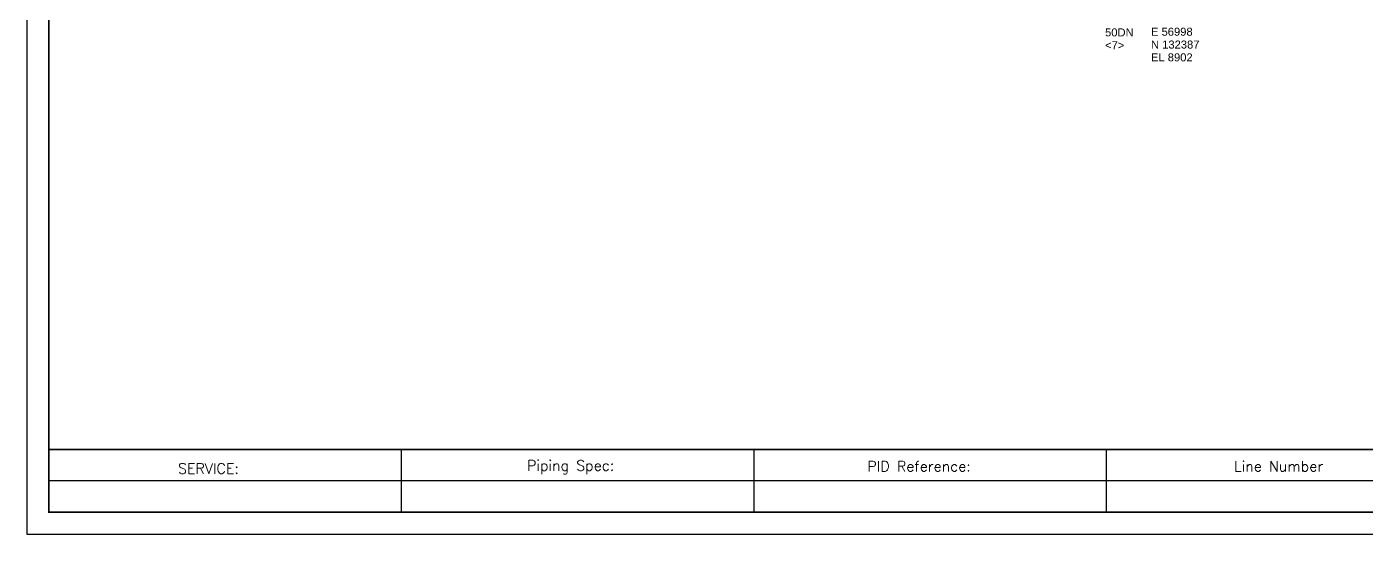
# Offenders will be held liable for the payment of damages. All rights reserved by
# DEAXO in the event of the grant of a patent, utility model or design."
# Model space of a CAD drawing. Header units: metres. Extents: x 6 to 600, y 9 to 429.
# Drawn here: x 6.2 to 391, y 9.1 to 154.8 of the extents above; entities that cross this region are included whole.
import ezdxf

# ---------------------------------------------------------------- set-up
doc = ezdxf.new("R2010")
doc.units = ezdxf.units.M
doc.header["$MEASUREMENT"] = 0
doc.layers.add('MESSAGE', color=2, linetype='Continuous', lineweight=0)
doc.layers.add('PTNO', color=2, linetype='Continuous', lineweight=0)
doc.styles.add('Arial', font='')
doc.styles.add('RomanS', font='romans.shx')
doc.styles.get('Arial').set_extended_font_data('Arial')

msp = doc.modelspace()

# ---------------------------------------------------------------- linework, layer by layer
at = {"linetype": 'Continuous'}
for p, q in [((113.82, 33.42), (113.82, 15.42)), ((215.07, 33.42), (215.07, 15.42)), ((316.32, 33.42), (316.32, 15.42))]:
    msp.add_line(p, q, dxfattribs=at)
for p, q in [((417.57, 33.42), (317.57, 33.42)), ((417.57, 24.42), (12.57, 24.42))]:
    msp.add_line(p, q)
msp.add_lwpolyline([(6.22, 9.07), (600.22, 9.07), (600.22, 429.07), (6.22, 429.07)], close=True)
msp.add_lwpolyline([(12.57, 15.42, 0.508, 0.508, 0), (593.87, 15.42, 0.508, 0.508, 0), (593.87, 422.72, 0.508, 0.508, 0), (12.57, 422.72, 0.508, 0.508, 0)], format="xyseb", close=True)
at = {"linetype": 'ByBlock', "lineweight": -2}
msp.add_lwpolyline([(417.57, 33.42, 0.5, 0.5, 0), (12.57, 33.42, 0.5, 0.5, 0)], format="xyseb", dxfattribs=at)

# ---------------------------------------------------------------- texts
at = {"color": 7, "linetype": 'ByBlock', "lineweight": -2, "style": 'RomanS'}
for s, p in [('SERVICE:', (49.67, 26.43)), ('Piping Spec:', (149.93, 27.32)), ('PID Reference:', (247.72, 27.09)), ('Line Number', (353.07, 27.09))]:
    msp.add_text(s, height=3, dxfattribs=at).set_placement(p)
at = {"layer": 'MESSAGE', "style": 'Arial'}
for s, p in [('E 56998', (329.2, 152.27)), ('N 132387', (329.2, 148.59)), ('EL 8902', (329.2, 144.91))]:
    msp.add_text(s, height=2.3, dxfattribs=at).set_placement(p)
at = {"layer": 'PTNO', "style": 'Arial'}
for s, p in [('50DN', (316.01, 152.08)), ('<7>', (316.01, 148.4))]:
    msp.add_text(s, height=2.3, dxfattribs=at).set_placement(p)

doc.saveas('drawing.dxf')
